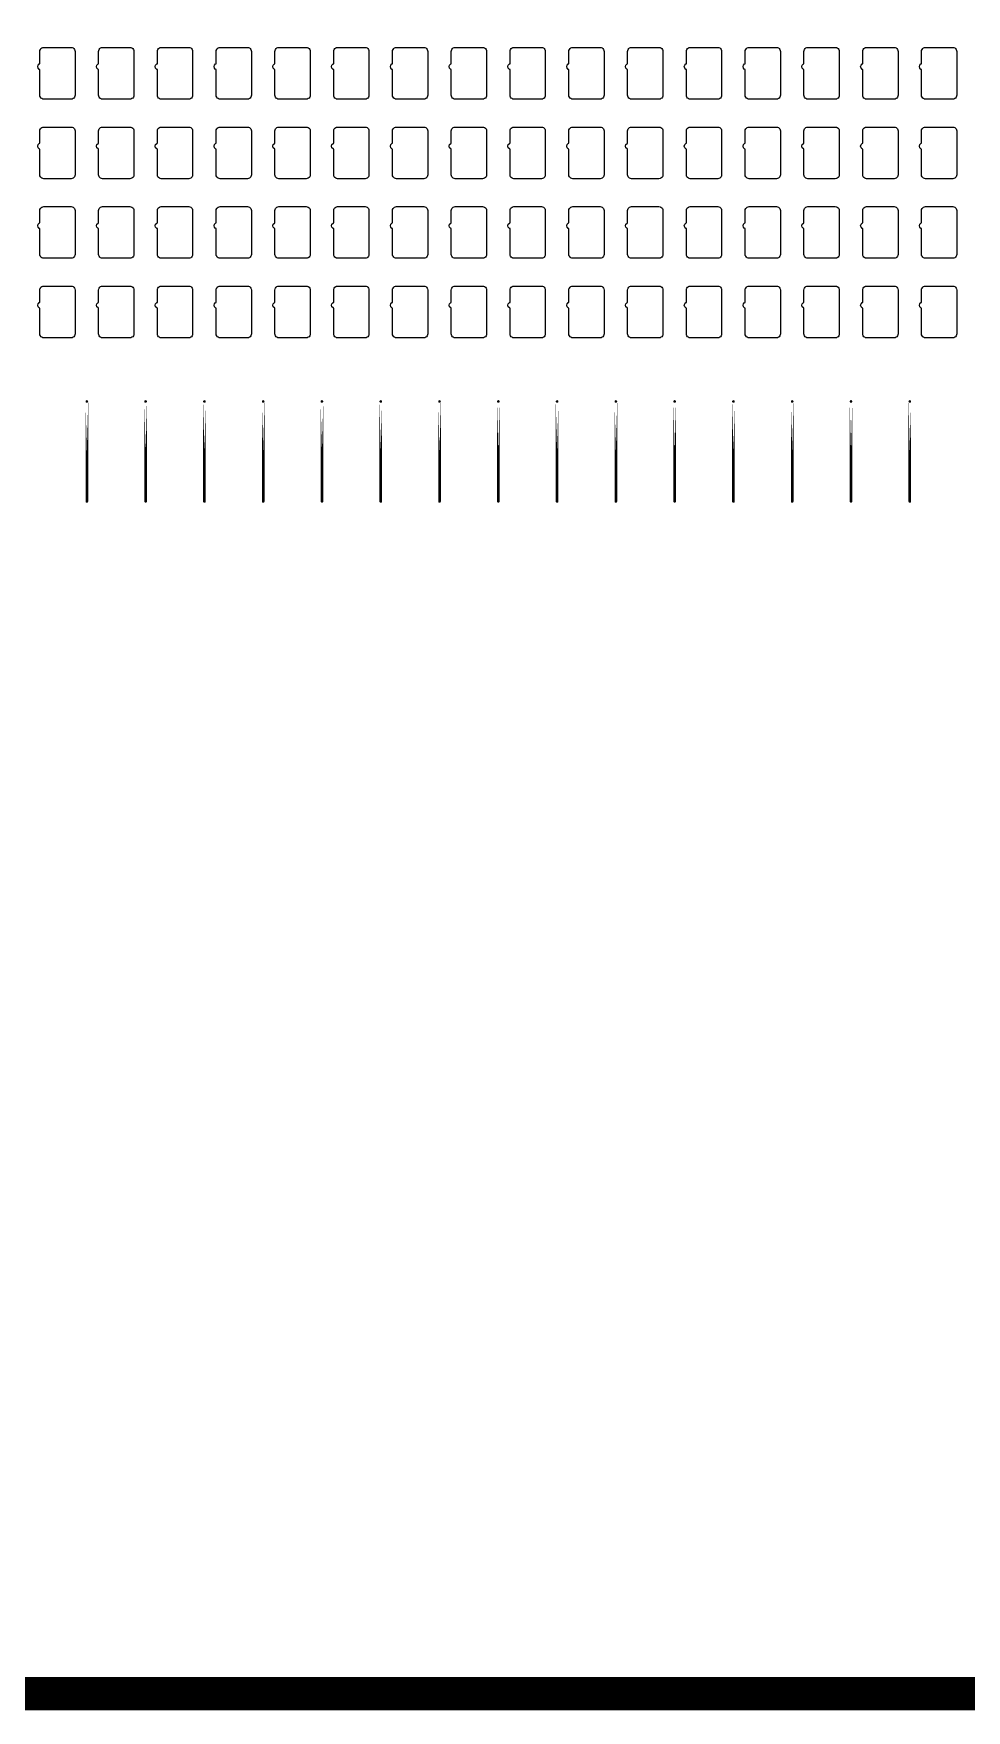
# Model space of a CAD drawing. Extents: x 11 to 212, y 11 to 212.
# Drawn here: x 93.7 to 121.7, y 10.7 to 61 of the extents above; entities that cross this region are included whole.
import ezdxf

# ---------------------------------------------------------------- set-up
doc = ezdxf.new("R2010")
doc.units = 0
doc.layers.get('0').update_dxf_attribs({"linetype": 'continuous'})
doc.layers.add('C2', color=7, linetype='continuous')

# ---------------------------------------------------------------- blocks, each defined once
blk = doc.blocks.new('cutlineendpoint')
at = {"const_width": 0.04}
blk.add_lwpolyline([(-0.02, 0, 1), (0.02, 0, 1)], format="xyb", close=True, dxfattribs=at)

msp = doc.modelspace()

# ---------------------------------------------------------------- linework, layer by layer
at = {"layer": 'C2'}
for points, const_width in [([(11.2, 211.2), (211.2, 211.2), (211.2, 11.2), (11.2, 11.2)], 1), ([(95.318, 50), (95.318, 47)], 0.08), ([(97.082, 50), (97.082, 47)], 0.08), ([(98.847, 50), (98.847, 47)], 0.08), ([(100.612, 50), (100.612, 47)], 0.08), ([(102.376, 50), (102.376, 47)], 0.08), ([(104.141, 50), (104.141, 47)], 0.08), ([(105.906, 50), (105.906, 47)], 0.08), ([(107.671, 50), (107.671, 47)], 0.08), ([(109.435, 50), (109.435, 47)], 0.08), ([(111.2, 50), (111.2, 47)], 0.08), ([(112.965, 50), (112.965, 47)], 0.08), ([(114.729, 50), (114.729, 47)], 0.08), ([(116.494, 50), (116.494, 47)], 0.08), ([(118.259, 50), (118.259, 47)], 0.08), ([(120.024, 50), (120.024, 47)], 0.08)]:
    msp.add_lwpolyline(points, close=True, dxfattribs=dict(at, const_width=const_width))
for points in [[(94.847, 60.629), (94.878, 60.625), (94.906, 60.614), (94.93, 60.595), (94.949, 60.571), (94.961, 60.542), (94.965, 60.512), (94.965, 59.194), (94.961, 59.164), (94.949, 59.135), (94.93, 59.111), (94.906, 59.092), (94.878, 59.08), (94.847, 59.076), (94.024, 59.076), (93.993, 59.08), (93.965, 59.092), (93.94, 59.111), (93.922, 59.135), (93.91, 59.164), (93.906, 59.194), (93.906, 59.967), (93.888, 59.971), (93.854, 60.006), (93.841, 60.053), (93.854, 60.1), (93.888, 60.134), (93.906, 60.139), (93.906, 60.512), (93.91, 60.542), (93.922, 60.571), (93.94, 60.595), (93.965, 60.614), (93.993, 60.625), (94.024, 60.629)], [(96.612, 60.629), (96.642, 60.625), (96.671, 60.614), (96.695, 60.595), (96.714, 60.571), (96.725, 60.542), (96.729, 60.512), (96.729, 59.194), (96.725, 59.164), (96.714, 59.135), (96.695, 59.111), (96.671, 59.092), (96.642, 59.08), (96.612, 59.076), (95.788, 59.076), (95.758, 59.08), (95.729, 59.092), (95.705, 59.111), (95.686, 59.135), (95.675, 59.164), (95.671, 59.194), (95.671, 59.967), (95.653, 59.971), (95.618, 60.006), (95.606, 60.053), (95.618, 60.1), (95.653, 60.134), (95.671, 60.139), (95.671, 60.512), (95.675, 60.542), (95.686, 60.571), (95.705, 60.595), (95.729, 60.614), (95.758, 60.625), (95.788, 60.629)], [(98.376, 60.629), (98.407, 60.625), (98.435, 60.614), (98.46, 60.595), (98.478, 60.571), (98.49, 60.542), (98.494, 60.512), (98.494, 59.194), (98.49, 59.164), (98.478, 59.135), (98.46, 59.111), (98.435, 59.092), (98.407, 59.08), (98.376, 59.076), (97.553, 59.076), (97.522, 59.08), (97.494, 59.092), (97.47, 59.111), (97.451, 59.135), (97.439, 59.164), (97.435, 59.194), (97.435, 59.967), (97.418, 59.971), (97.383, 60.006), (97.371, 60.053), (97.383, 60.1), (97.418, 60.134), (97.435, 60.139), (97.435, 60.512), (97.439, 60.542), (97.451, 60.571), (97.47, 60.595), (97.494, 60.614), (97.522, 60.625), (97.553, 60.629)], [(100.141, 60.629), (100.172, 60.625), (100.2, 60.614), (100.224, 60.595), (100.243, 60.571), (100.255, 60.542), (100.259, 60.512), (100.259, 59.194), (100.255, 59.164), (100.243, 59.135), (100.224, 59.111), (100.2, 59.092), (100.172, 59.08), (100.141, 59.076), (99.318, 59.076), (99.287, 59.08), (99.259, 59.092), (99.234, 59.111), (99.216, 59.135), (99.204, 59.164), (99.2, 59.194), (99.2, 59.967), (99.182, 59.971), (99.148, 60.006), (99.135, 60.053), (99.148, 60.1), (99.182, 60.134), (99.2, 60.139), (99.2, 60.512), (99.204, 60.542), (99.216, 60.571), (99.234, 60.595), (99.259, 60.614), (99.287, 60.625), (99.318, 60.629)], [(101.906, 60.629), (101.936, 60.625), (101.965, 60.614), (101.989, 60.595), (102.008, 60.571), (102.02, 60.542), (102.024, 60.512), (102.024, 59.194), (102.02, 59.164), (102.008, 59.135), (101.989, 59.111), (101.965, 59.092), (101.936, 59.08), (101.906, 59.076), (101.082, 59.076), (101.052, 59.08), (101.024, 59.092), (100.999, 59.111), (100.98, 59.135), (100.969, 59.164), (100.965, 59.194), (100.965, 59.967), (100.947, 59.971), (100.913, 60.006), (100.9, 60.053), (100.913, 60.1), (100.947, 60.134), (100.965, 60.139), (100.965, 60.512), (100.969, 60.542), (100.98, 60.571), (100.999, 60.595), (101.024, 60.614), (101.052, 60.625), (101.082, 60.629)], [(103.671, 60.629), (103.701, 60.625), (103.729, 60.614), (103.754, 60.595), (103.772, 60.571), (103.784, 60.542), (103.788, 60.512), (103.788, 59.194), (103.784, 59.164), (103.772, 59.135), (103.754, 59.111), (103.729, 59.092), (103.701, 59.08), (103.671, 59.076), (102.847, 59.076), (102.817, 59.08), (102.788, 59.092), (102.764, 59.111), (102.745, 59.135), (102.733, 59.164), (102.729, 59.194), (102.729, 59.967), (102.712, 59.971), (102.677, 60.006), (102.665, 60.053), (102.677, 60.1), (102.712, 60.134), (102.729, 60.139), (102.729, 60.512), (102.733, 60.542), (102.745, 60.571), (102.764, 60.595), (102.788, 60.614), (102.817, 60.625), (102.847, 60.629)], [(105.435, 60.629), (105.466, 60.625), (105.494, 60.614), (105.518, 60.595), (105.537, 60.571), (105.549, 60.542), (105.553, 60.512), (105.553, 59.194), (105.549, 59.164), (105.537, 59.135), (105.518, 59.111), (105.494, 59.092), (105.466, 59.08), (105.435, 59.076), (104.612, 59.076), (104.581, 59.08), (104.553, 59.092), (104.529, 59.111), (104.51, 59.135), (104.498, 59.164), (104.494, 59.194), (104.494, 59.967), (104.476, 59.971), (104.442, 60.006), (104.429, 60.053), (104.442, 60.1), (104.476, 60.134), (104.494, 60.139), (104.494, 60.512), (104.498, 60.542), (104.51, 60.571), (104.529, 60.595), (104.553, 60.614), (104.581, 60.625), (104.612, 60.629)], [(107.2, 60.629), (107.23, 60.625), (107.259, 60.614), (107.283, 60.595), (107.302, 60.571), (107.314, 60.542), (107.318, 60.512), (107.318, 59.194), (107.314, 59.164), (107.302, 59.135), (107.283, 59.111), (107.259, 59.092), (107.23, 59.08), (107.2, 59.076), (106.376, 59.076), (106.346, 59.08), (106.318, 59.092), (106.293, 59.111), (106.275, 59.135), (106.263, 59.164), (106.259, 59.194), (106.259, 59.967), (106.241, 59.971), (106.207, 60.006), (106.194, 60.053), (106.207, 60.1), (106.241, 60.134), (106.259, 60.139), (106.259, 60.512), (106.263, 60.542), (106.275, 60.571), (106.293, 60.595), (106.318, 60.614), (106.346, 60.625), (106.376, 60.629)], [(108.965, 60.629), (108.995, 60.625), (109.024, 60.614), (109.048, 60.595), (109.067, 60.571), (109.078, 60.542), (109.082, 60.512), (109.082, 59.194), (109.078, 59.164), (109.067, 59.135), (109.048, 59.111), (109.024, 59.092), (108.995, 59.08), (108.965, 59.076), (108.141, 59.076), (108.111, 59.08), (108.082, 59.092), (108.058, 59.111), (108.039, 59.135), (108.028, 59.164), (108.024, 59.194), (108.024, 59.967), (108.006, 59.971), (107.971, 60.006), (107.959, 60.053), (107.971, 60.1), (108.006, 60.134), (108.024, 60.139), (108.024, 60.512), (108.028, 60.542), (108.039, 60.571), (108.058, 60.595), (108.082, 60.614), (108.111, 60.625), (108.141, 60.629)], [(110.729, 60.629), (110.76, 60.625), (110.788, 60.614), (110.813, 60.595), (110.831, 60.571), (110.843, 60.542), (110.847, 60.512), (110.847, 59.194), (110.843, 59.164), (110.831, 59.135), (110.813, 59.111), (110.788, 59.092), (110.76, 59.08), (110.729, 59.076), (109.906, 59.076), (109.875, 59.08), (109.847, 59.092), (109.823, 59.111), (109.804, 59.135), (109.792, 59.164), (109.788, 59.194), (109.788, 59.967), (109.771, 59.971), (109.736, 60.006), (109.724, 60.053), (109.736, 60.1), (109.771, 60.134), (109.788, 60.139), (109.788, 60.512), (109.792, 60.542), (109.804, 60.571), (109.823, 60.595), (109.847, 60.614), (109.875, 60.625), (109.906, 60.629)], [(112.494, 60.629), (112.525, 60.625), (112.553, 60.614), (112.577, 60.595), (112.596, 60.571), (112.608, 60.542), (112.612, 60.512), (112.612, 59.194), (112.608, 59.164), (112.596, 59.135), (112.577, 59.111), (112.553, 59.092), (112.525, 59.08), (112.494, 59.076), (111.671, 59.076), (111.64, 59.08), (111.612, 59.092), (111.587, 59.111), (111.569, 59.135), (111.557, 59.164), (111.553, 59.194), (111.553, 59.967), (111.535, 59.971), (111.501, 60.006), (111.488, 60.053), (111.501, 60.1), (111.535, 60.134), (111.553, 60.139), (111.553, 60.512), (111.557, 60.542), (111.569, 60.571), (111.587, 60.595), (111.612, 60.614), (111.64, 60.625), (111.671, 60.629)], [(114.259, 60.629), (114.289, 60.625), (114.318, 60.614), (114.342, 60.595), (114.361, 60.571), (114.372, 60.542), (114.376, 60.512), (114.376, 59.194), (114.372, 59.164), (114.361, 59.135), (114.342, 59.111), (114.318, 59.092), (114.289, 59.08), (114.259, 59.076), (113.435, 59.076), (113.405, 59.08), (113.376, 59.092), (113.352, 59.111), (113.333, 59.135), (113.322, 59.164), (113.318, 59.194), (113.318, 59.967), (113.3, 59.971), (113.266, 60.006), (113.253, 60.053), (113.266, 60.1), (113.3, 60.134), (113.318, 60.139), (113.318, 60.512), (113.322, 60.542), (113.333, 60.571), (113.352, 60.595), (113.376, 60.614), (113.405, 60.625), (113.435, 60.629)], [(116.024, 60.629), (116.054, 60.625), (116.082, 60.614), (116.107, 60.595), (116.125, 60.571), (116.137, 60.542), (116.141, 60.512), (116.141, 59.194), (116.137, 59.164), (116.125, 59.135), (116.107, 59.111), (116.082, 59.092), (116.054, 59.08), (116.024, 59.076), (115.2, 59.076), (115.17, 59.08), (115.141, 59.092), (115.117, 59.111), (115.098, 59.135), (115.086, 59.164), (115.082, 59.194), (115.082, 59.967), (115.065, 59.971), (115.03, 60.006), (115.018, 60.053), (115.03, 60.1), (115.065, 60.134), (115.082, 60.139), (115.082, 60.512), (115.086, 60.542), (115.098, 60.571), (115.117, 60.595), (115.141, 60.614), (115.17, 60.625), (115.2, 60.629)], [(117.788, 60.629), (117.819, 60.625), (117.847, 60.614), (117.871, 60.595), (117.89, 60.571), (117.902, 60.542), (117.906, 60.512), (117.906, 59.194), (117.902, 59.164), (117.89, 59.135), (117.871, 59.111), (117.847, 59.092), (117.819, 59.08), (117.788, 59.076), (116.965, 59.076), (116.934, 59.08), (116.906, 59.092), (116.882, 59.111), (116.863, 59.135), (116.851, 59.164), (116.847, 59.194), (116.847, 59.967), (116.829, 59.971), (116.795, 60.006), (116.782, 60.053), (116.795, 60.1), (116.829, 60.134), (116.847, 60.139), (116.847, 60.512), (116.851, 60.542), (116.863, 60.571), (116.882, 60.595), (116.906, 60.614), (116.934, 60.625), (116.965, 60.629)], [(119.553, 60.629), (119.583, 60.625), (119.612, 60.614), (119.636, 60.595), (119.655, 60.571), (119.667, 60.542), (119.671, 60.512), (119.671, 59.194), (119.667, 59.164), (119.655, 59.135), (119.636, 59.111), (119.612, 59.092), (119.583, 59.08), (119.553, 59.076), (118.729, 59.076), (118.699, 59.08), (118.671, 59.092), (118.646, 59.111), (118.628, 59.135), (118.616, 59.164), (118.612, 59.194), (118.612, 59.967), (118.594, 59.971), (118.56, 60.006), (118.547, 60.053), (118.56, 60.1), (118.594, 60.134), (118.612, 60.139), (118.612, 60.512), (118.616, 60.542), (118.628, 60.571), (118.646, 60.595), (118.671, 60.614), (118.699, 60.625), (118.729, 60.629)], [(121.318, 60.629), (121.348, 60.625), (121.376, 60.614), (121.401, 60.595), (121.42, 60.571), (121.431, 60.542), (121.435, 60.512), (121.435, 59.194), (121.431, 59.164), (121.42, 59.135), (121.401, 59.111), (121.376, 59.092), (121.348, 59.08), (121.318, 59.076), (120.494, 59.076), (120.464, 59.08), (120.435, 59.092), (120.411, 59.111), (120.392, 59.135), (120.38, 59.164), (120.376, 59.194), (120.376, 59.967), (120.359, 59.971), (120.324, 60.006), (120.312, 60.053), (120.324, 60.1), (120.359, 60.134), (120.376, 60.139), (120.376, 60.512), (120.38, 60.542), (120.392, 60.571), (120.411, 60.595), (120.435, 60.614), (120.464, 60.625), (120.494, 60.629)], [(94.847, 58.241), (94.878, 58.237), (94.906, 58.225), (94.93, 58.207), (94.949, 58.182), (94.961, 58.154), (94.965, 58.124), (94.965, 56.806), (94.961, 56.775), (94.949, 56.747), (94.93, 56.723), (94.906, 56.704), (94.878, 56.692), (94.847, 56.688), (94.024, 56.688), (93.993, 56.692), (93.965, 56.704), (93.94, 56.723), (93.922, 56.747), (93.91, 56.775), (93.906, 56.806), (93.906, 57.578), (93.888, 57.583), (93.854, 57.618), (93.841, 57.665), (93.854, 57.712), (93.888, 57.746), (93.906, 57.751), (93.906, 58.124), (93.91, 58.154), (93.922, 58.182), (93.94, 58.207), (93.965, 58.225), (93.993, 58.237), (94.024, 58.241)], [(96.612, 58.241), (96.642, 58.237), (96.671, 58.225), (96.695, 58.207), (96.714, 58.182), (96.725, 58.154), (96.729, 58.124), (96.729, 56.806), (96.725, 56.775), (96.714, 56.747), (96.695, 56.723), (96.671, 56.704), (96.642, 56.692), (96.612, 56.688), (95.788, 56.688), (95.758, 56.692), (95.729, 56.704), (95.705, 56.723), (95.686, 56.747), (95.675, 56.775), (95.671, 56.806), (95.671, 57.578), (95.653, 57.583), (95.618, 57.618), (95.606, 57.665), (95.618, 57.712), (95.653, 57.746), (95.671, 57.751), (95.671, 58.124), (95.675, 58.154), (95.686, 58.182), (95.705, 58.207), (95.729, 58.225), (95.758, 58.237), (95.788, 58.241)], [(98.376, 58.241), (98.407, 58.237), (98.435, 58.225), (98.46, 58.207), (98.478, 58.182), (98.49, 58.154), (98.494, 58.124), (98.494, 56.806), (98.49, 56.775), (98.478, 56.747), (98.46, 56.723), (98.435, 56.704), (98.407, 56.692), (98.376, 56.688), (97.553, 56.688), (97.522, 56.692), (97.494, 56.704), (97.47, 56.723), (97.451, 56.747), (97.439, 56.775), (97.435, 56.806), (97.435, 57.578), (97.418, 57.583), (97.383, 57.618), (97.371, 57.665), (97.383, 57.712), (97.418, 57.746), (97.435, 57.751), (97.435, 58.124), (97.439, 58.154), (97.451, 58.182), (97.47, 58.207), (97.494, 58.225), (97.522, 58.237), (97.553, 58.241)], [(100.141, 58.241), (100.172, 58.237), (100.2, 58.225), (100.224, 58.207), (100.243, 58.182), (100.255, 58.154), (100.259, 58.124), (100.259, 56.806), (100.255, 56.775), (100.243, 56.747), (100.224, 56.723), (100.2, 56.704), (100.172, 56.692), (100.141, 56.688), (99.318, 56.688), (99.287, 56.692), (99.259, 56.704), (99.234, 56.723), (99.216, 56.747), (99.204, 56.775), (99.2, 56.806), (99.2, 57.578), (99.182, 57.583), (99.148, 57.618), (99.135, 57.665), (99.148, 57.712), (99.182, 57.746), (99.2, 57.751), (99.2, 58.124), (99.204, 58.154), (99.216, 58.182), (99.234, 58.207), (99.259, 58.225), (99.287, 58.237), (99.318, 58.241)], [(101.906, 58.241), (101.936, 58.237), (101.965, 58.225), (101.989, 58.207), (102.008, 58.182), (102.02, 58.154), (102.024, 58.124), (102.024, 56.806), (102.02, 56.775), (102.008, 56.747), (101.989, 56.723), (101.965, 56.704), (101.936, 56.692), (101.906, 56.688), (101.082, 56.688), (101.052, 56.692), (101.024, 56.704), (100.999, 56.723), (100.98, 56.747), (100.969, 56.775), (100.965, 56.806), (100.965, 57.578), (100.947, 57.583), (100.913, 57.618), (100.9, 57.665), (100.913, 57.712), (100.947, 57.746), (100.965, 57.751), (100.965, 58.124), (100.969, 58.154), (100.98, 58.182), (100.999, 58.207), (101.024, 58.225), (101.052, 58.237), (101.082, 58.241)], [(103.671, 58.241), (103.701, 58.237), (103.729, 58.225), (103.754, 58.207), (103.772, 58.182), (103.784, 58.154), (103.788, 58.124), (103.788, 56.806), (103.784, 56.775), (103.772, 56.747), (103.754, 56.723), (103.729, 56.704), (103.701, 56.692), (103.671, 56.688), (102.847, 56.688), (102.817, 56.692), (102.788, 56.704), (102.764, 56.723), (102.745, 56.747), (102.733, 56.775), (102.729, 56.806), (102.729, 57.578), (102.712, 57.583), (102.677, 57.618), (102.665, 57.665), (102.677, 57.712), (102.712, 57.746), (102.729, 57.751), (102.729, 58.124), (102.733, 58.154), (102.745, 58.182), (102.764, 58.207), (102.788, 58.225), (102.817, 58.237), (102.847, 58.241)], [(105.435, 58.241), (105.466, 58.237), (105.494, 58.225), (105.518, 58.207), (105.537, 58.182), (105.549, 58.154), (105.553, 58.124), (105.553, 56.806), (105.549, 56.775), (105.537, 56.747), (105.518, 56.723), (105.494, 56.704), (105.466, 56.692), (105.435, 56.688), (104.612, 56.688), (104.581, 56.692), (104.553, 56.704), (104.529, 56.723), (104.51, 56.747), (104.498, 56.775), (104.494, 56.806), (104.494, 57.578), (104.476, 57.583), (104.442, 57.618), (104.429, 57.665), (104.442, 57.712), (104.476, 57.746), (104.494, 57.751), (104.494, 58.124), (104.498, 58.154), (104.51, 58.182), (104.529, 58.207), (104.553, 58.225), (104.581, 58.237), (104.612, 58.241)], [(107.2, 58.241), (107.23, 58.237), (107.259, 58.225), (107.283, 58.207), (107.302, 58.182), (107.314, 58.154), (107.318, 58.124), (107.318, 56.806), (107.314, 56.775), (107.302, 56.747), (107.283, 56.723), (107.259, 56.704), (107.23, 56.692), (107.2, 56.688), (106.376, 56.688), (106.346, 56.692), (106.318, 56.704), (106.293, 56.723), (106.275, 56.747), (106.263, 56.775), (106.259, 56.806), (106.259, 57.578), (106.241, 57.583), (106.207, 57.618), (106.194, 57.665), (106.207, 57.712), (106.241, 57.746), (106.259, 57.751), (106.259, 58.124), (106.263, 58.154), (106.275, 58.182), (106.293, 58.207), (106.318, 58.225), (106.346, 58.237), (106.376, 58.241)], [(108.965, 58.241), (108.995, 58.237), (109.024, 58.225), (109.048, 58.207), (109.067, 58.182), (109.078, 58.154), (109.082, 58.124), (109.082, 56.806), (109.078, 56.775), (109.067, 56.747), (109.048, 56.723), (109.024, 56.704), (108.995, 56.692), (108.965, 56.688), (108.141, 56.688), (108.111, 56.692), (108.082, 56.704), (108.058, 56.723), (108.039, 56.747), (108.028, 56.775), (108.024, 56.806), (108.024, 57.578), (108.006, 57.583), (107.971, 57.618), (107.959, 57.665), (107.971, 57.712), (108.006, 57.746), (108.024, 57.751), (108.024, 58.124), (108.028, 58.154), (108.039, 58.182), (108.058, 58.207), (108.082, 58.225), (108.111, 58.237), (108.141, 58.241)], [(110.729, 58.241), (110.76, 58.237), (110.788, 58.225), (110.813, 58.207), (110.831, 58.182), (110.843, 58.154), (110.847, 58.124), (110.847, 56.806), (110.843, 56.775), (110.831, 56.747), (110.813, 56.723), (110.788, 56.704), (110.76, 56.692), (110.729, 56.688), (109.906, 56.688), (109.875, 56.692), (109.847, 56.704), (109.823, 56.723), (109.804, 56.747), (109.792, 56.775), (109.788, 56.806), (109.788, 57.578), (109.771, 57.583), (109.736, 57.618), (109.724, 57.665), (109.736, 57.712), (109.771, 57.746), (109.788, 57.751), (109.788, 58.124), (109.792, 58.154), (109.804, 58.182), (109.823, 58.207), (109.847, 58.225), (109.875, 58.237), (109.906, 58.241)], [(112.494, 58.241), (112.525, 58.237), (112.553, 58.225), (112.577, 58.207), (112.596, 58.182), (112.608, 58.154), (112.612, 58.124), (112.612, 56.806), (112.608, 56.775), (112.596, 56.747), (112.577, 56.723), (112.553, 56.704), (112.525, 56.692), (112.494, 56.688), (111.671, 56.688), (111.64, 56.692), (111.612, 56.704), (111.587, 56.723), (111.569, 56.747), (111.557, 56.775), (111.553, 56.806), (111.553, 57.578), (111.535, 57.583), (111.501, 57.618), (111.488, 57.665), (111.501, 57.712), (111.535, 57.746), (111.553, 57.751), (111.553, 58.124), (111.557, 58.154), (111.569, 58.182), (111.587, 58.207), (111.612, 58.225), (111.64, 58.237), (111.671, 58.241)], [(114.259, 58.241), (114.289, 58.237), (114.318, 58.225), (114.342, 58.207), (114.361, 58.182), (114.372, 58.154), (114.376, 58.124), (114.376, 56.806), (114.372, 56.775), (114.361, 56.747), (114.342, 56.723), (114.318, 56.704), (114.289, 56.692), (114.259, 56.688), (113.435, 56.688), (113.405, 56.692), (113.376, 56.704), (113.352, 56.723), (113.333, 56.747), (113.322, 56.775), (113.318, 56.806), (113.318, 57.578), (113.3, 57.583), (113.266, 57.618), (113.253, 57.665), (113.266, 57.712), (113.3, 57.746), (113.318, 57.751), (113.318, 58.124), (113.322, 58.154), (113.333, 58.182), (113.352, 58.207), (113.376, 58.225), (113.405, 58.237), (113.435, 58.241)], [(116.024, 58.241), (116.054, 58.237), (116.082, 58.225), (116.107, 58.207), (116.125, 58.182), (116.137, 58.154), (116.141, 58.124), (116.141, 56.806), (116.137, 56.775), (116.125, 56.747), (116.107, 56.723), (116.082, 56.704), (116.054, 56.692), (116.024, 56.688), (115.2, 56.688), (115.17, 56.692), (115.141, 56.704), (115.117, 56.723), (115.098, 56.747), (115.086, 56.775), (115.082, 56.806), (115.082, 57.578), (115.065, 57.583), (115.03, 57.618), (115.018, 57.665), (115.03, 57.712), (115.065, 57.746), (115.082, 57.751), (115.082, 58.124), (115.086, 58.154), (115.098, 58.182), (115.117, 58.207), (115.141, 58.225), (115.17, 58.237), (115.2, 58.241)], [(117.788, 58.241), (117.819, 58.237), (117.847, 58.225), (117.871, 58.207), (117.89, 58.182), (117.902, 58.154), (117.906, 58.124), (117.906, 56.806), (117.902, 56.775), (117.89, 56.747), (117.871, 56.723), (117.847, 56.704), (117.819, 56.692), (117.788, 56.688), (116.965, 56.688), (116.934, 56.692), (116.906, 56.704), (116.882, 56.723), (116.863, 56.747), (116.851, 56.775), (116.847, 56.806), (116.847, 57.578), (116.829, 57.583), (116.795, 57.618), (116.782, 57.665), (116.795, 57.712), (116.829, 57.746), (116.847, 57.751), (116.847, 58.124), (116.851, 58.154), (116.863, 58.182), (116.882, 58.207), (116.906, 58.225), (116.934, 58.237), (116.965, 58.241)], [(119.553, 58.241), (119.583, 58.237), (119.612, 58.225), (119.636, 58.207), (119.655, 58.182), (119.667, 58.154), (119.671, 58.124), (119.671, 56.806), (119.667, 56.775), (119.655, 56.747), (119.636, 56.723), (119.612, 56.704), (119.583, 56.692), (119.553, 56.688), (118.729, 56.688), (118.699, 56.692), (118.671, 56.704), (118.646, 56.723), (118.628, 56.747), (118.616, 56.775), (118.612, 56.806), (118.612, 57.578), (118.594, 57.583), (118.56, 57.618), (118.547, 57.665), (118.56, 57.712), (118.594, 57.746), (118.612, 57.751), (118.612, 58.124), (118.616, 58.154), (118.628, 58.182), (118.646, 58.207), (118.671, 58.225), (118.699, 58.237), (118.729, 58.241)], [(121.318, 58.241), (121.348, 58.237), (121.376, 58.225), (121.401, 58.207), (121.42, 58.182), (121.431, 58.154), (121.435, 58.124), (121.435, 56.806), (121.431, 56.775), (121.42, 56.747), (121.401, 56.723), (121.376, 56.704), (121.348, 56.692), (121.318, 56.688), (120.494, 56.688), (120.464, 56.692), (120.435, 56.704), (120.411, 56.723), (120.392, 56.747), (120.38, 56.775), (120.376, 56.806), (120.376, 57.578), (120.359, 57.583), (120.324, 57.618), (120.312, 57.665), (120.324, 57.712), (120.359, 57.746), (120.376, 57.751), (120.376, 58.124), (120.38, 58.154), (120.392, 58.182), (120.411, 58.207), (120.435, 58.225), (120.464, 58.237), (120.494, 58.241)], [(94.847, 55.853), (94.878, 55.849), (94.906, 55.837), (94.93, 55.818), (94.949, 55.794), (94.961, 55.766), (94.965, 55.735), (94.965, 54.418), (94.961, 54.387), (94.949, 54.359), (94.93, 54.334), (94.906, 54.316), (94.878, 54.304), (94.847, 54.3), (94.024, 54.3), (93.993, 54.304), (93.965, 54.316), (93.94, 54.334), (93.922, 54.359), (93.91, 54.387), (93.906, 54.418), (93.906, 55.19), (93.888, 55.195), (93.854, 55.229), (93.841, 55.276), (93.854, 55.324), (93.888, 55.358), (93.906, 55.363), (93.906, 55.735), (93.91, 55.766), (93.922, 55.794), (93.94, 55.818), (93.965, 55.837), (93.993, 55.849), (94.024, 55.853)], [(96.612, 55.853), (96.642, 55.849), (96.671, 55.837), (96.695, 55.818), (96.714, 55.794), (96.725, 55.766), (96.729, 55.735), (96.729, 54.418), (96.725, 54.387), (96.714, 54.359), (96.695, 54.334), (96.671, 54.316), (96.642, 54.304), (96.612, 54.3), (95.788, 54.3), (95.758, 54.304), (95.729, 54.316), (95.705, 54.334), (95.686, 54.359), (95.675, 54.387), (95.671, 54.418), (95.671, 55.19), (95.653, 55.195), (95.618, 55.229), (95.606, 55.276), (95.618, 55.324), (95.653, 55.358), (95.671, 55.363), (95.671, 55.735), (95.675, 55.766), (95.686, 55.794), (95.705, 55.818), (95.729, 55.837), (95.758, 55.849), (95.788, 55.853)], [(98.376, 55.853), (98.407, 55.849), (98.435, 55.837), (98.46, 55.818), (98.478, 55.794), (98.49, 55.766), (98.494, 55.735), (98.494, 54.418), (98.49, 54.387), (98.478, 54.359), (98.46, 54.334), (98.435, 54.316), (98.407, 54.304), (98.376, 54.3), (97.553, 54.3), (97.522, 54.304), (97.494, 54.316), (97.47, 54.334), (97.451, 54.359), (97.439, 54.387), (97.435, 54.418), (97.435, 55.19), (97.418, 55.195), (97.383, 55.229), (97.371, 55.276), (97.383, 55.324), (97.418, 55.358), (97.435, 55.363), (97.435, 55.735), (97.439, 55.766), (97.451, 55.794), (97.47, 55.818), (97.494, 55.837), (97.522, 55.849), (97.553, 55.853)], [(100.141, 55.853), (100.172, 55.849), (100.2, 55.837), (100.224, 55.818), (100.243, 55.794), (100.255, 55.766), (100.259, 55.735), (100.259, 54.418), (100.255, 54.387), (100.243, 54.359), (100.224, 54.334), (100.2, 54.316), (100.172, 54.304), (100.141, 54.3), (99.318, 54.3), (99.287, 54.304), (99.259, 54.316), (99.234, 54.334), (99.216, 54.359), (99.204, 54.387), (99.2, 54.418), (99.2, 55.19), (99.182, 55.195), (99.148, 55.229), (99.135, 55.276), (99.148, 55.324), (99.182, 55.358), (99.2, 55.363), (99.2, 55.735), (99.204, 55.766), (99.216, 55.794), (99.234, 55.818), (99.259, 55.837), (99.287, 55.849), (99.318, 55.853)], [(101.906, 55.853), (101.936, 55.849), (101.965, 55.837), (101.989, 55.818), (102.008, 55.794), (102.02, 55.766), (102.024, 55.735), (102.024, 54.418), (102.02, 54.387), (102.008, 54.359), (101.989, 54.334), (101.965, 54.316), (101.936, 54.304), (101.906, 54.3), (101.082, 54.3), (101.052, 54.304), (101.024, 54.316), (100.999, 54.334), (100.98, 54.359), (100.969, 54.387), (100.965, 54.418), (100.965, 55.19), (100.947, 55.195), (100.913, 55.229), (100.9, 55.276), (100.913, 55.324), (100.947, 55.358), (100.965, 55.363), (100.965, 55.735), (100.969, 55.766), (100.98, 55.794), (100.999, 55.818), (101.024, 55.837), (101.052, 55.849), (101.082, 55.853)], [(103.671, 55.853), (103.701, 55.849), (103.729, 55.837), (103.754, 55.818), (103.772, 55.794), (103.784, 55.766), (103.788, 55.735), (103.788, 54.418), (103.784, 54.387), (103.772, 54.359), (103.754, 54.334), (103.729, 54.316), (103.701, 54.304), (103.671, 54.3), (102.847, 54.3), (102.817, 54.304), (102.788, 54.316), (102.764, 54.334), (102.745, 54.359), (102.733, 54.387), (102.729, 54.418), (102.729, 55.19), (102.712, 55.195), (102.677, 55.229), (102.665, 55.276), (102.677, 55.324), (102.712, 55.358), (102.729, 55.363), (102.729, 55.735), (102.733, 55.766), (102.745, 55.794), (102.764, 55.818), (102.788, 55.837), (102.817, 55.849), (102.847, 55.853)], [(105.435, 55.853), (105.466, 55.849), (105.494, 55.837), (105.518, 55.818), (105.537, 55.794), (105.549, 55.766), (105.553, 55.735), (105.553, 54.418), (105.549, 54.387), (105.537, 54.359), (105.518, 54.334), (105.494, 54.316), (105.466, 54.304), (105.435, 54.3), (104.612, 54.3), (104.581, 54.304), (104.553, 54.316), (104.529, 54.334), (104.51, 54.359), (104.498, 54.387), (104.494, 54.418), (104.494, 55.19), (104.476, 55.195), (104.442, 55.229), (104.429, 55.276), (104.442, 55.324), (104.476, 55.358), (104.494, 55.363), (104.494, 55.735), (104.498, 55.766), (104.51, 55.794), (104.529, 55.818), (104.553, 55.837), (104.581, 55.849), (104.612, 55.853)], [(107.2, 55.853), (107.23, 55.849), (107.259, 55.837), (107.283, 55.818), (107.302, 55.794), (107.314, 55.766), (107.318, 55.735), (107.318, 54.418), (107.314, 54.387), (107.302, 54.359), (107.283, 54.334), (107.259, 54.316), (107.23, 54.304), (107.2, 54.3), (106.376, 54.3), (106.346, 54.304), (106.318, 54.316), (106.293, 54.334), (106.275, 54.359), (106.263, 54.387), (106.259, 54.418), (106.259, 55.19), (106.241, 55.195), (106.207, 55.229), (106.194, 55.276), (106.207, 55.324), (106.241, 55.358), (106.259, 55.363), (106.259, 55.735), (106.263, 55.766), (106.275, 55.794), (106.293, 55.818), (106.318, 55.837), (106.346, 55.849), (106.376, 55.853)], [(108.965, 55.853), (108.995, 55.849), (109.024, 55.837), (109.048, 55.818), (109.067, 55.794), (109.078, 55.766), (109.082, 55.735), (109.082, 54.418), (109.078, 54.387), (109.067, 54.359), (109.048, 54.334), (109.024, 54.316), (108.995, 54.304), (108.965, 54.3), (108.141, 54.3), (108.111, 54.304), (108.082, 54.316), (108.058, 54.334), (108.039, 54.359), (108.028, 54.387), (108.024, 54.418), (108.024, 55.19), (108.006, 55.195), (107.971, 55.229), (107.959, 55.276), (107.971, 55.324), (108.006, 55.358), (108.024, 55.363), (108.024, 55.735), (108.028, 55.766), (108.039, 55.794), (108.058, 55.818), (108.082, 55.837), (108.111, 55.849), (108.141, 55.853)], [(110.729, 55.853), (110.76, 55.849), (110.788, 55.837), (110.813, 55.818), (110.831, 55.794), (110.843, 55.766), (110.847, 55.735), (110.847, 54.418), (110.843, 54.387), (110.831, 54.359), (110.813, 54.334), (110.788, 54.316), (110.76, 54.304), (110.729, 54.3), (109.906, 54.3), (109.875, 54.304), (109.847, 54.316), (109.823, 54.334), (109.804, 54.359), (109.792, 54.387), (109.788, 54.418), (109.788, 55.19), (109.771, 55.195), (109.736, 55.229), (109.724, 55.276), (109.736, 55.324), (109.771, 55.358), (109.788, 55.363), (109.788, 55.735), (109.792, 55.766), (109.804, 55.794), (109.823, 55.818), (109.847, 55.837), (109.875, 55.849), (109.906, 55.853)], [(112.494, 55.853), (112.525, 55.849), (112.553, 55.837), (112.577, 55.818), (112.596, 55.794), (112.608, 55.766), (112.612, 55.735), (112.612, 54.418), (112.608, 54.387), (112.596, 54.359), (112.577, 54.334), (112.553, 54.316), (112.525, 54.304), (112.494, 54.3), (111.671, 54.3), (111.64, 54.304), (111.612, 54.316), (111.587, 54.334), (111.569, 54.359), (111.557, 54.387), (111.553, 54.418), (111.553, 55.19), (111.535, 55.195), (111.501, 55.229), (111.488, 55.276), (111.501, 55.324), (111.535, 55.358), (111.553, 55.363), (111.553, 55.735), (111.557, 55.766), (111.569, 55.794), (111.587, 55.818), (111.612, 55.837), (111.64, 55.849), (111.671, 55.853)], [(114.259, 55.853), (114.289, 55.849), (114.318, 55.837), (114.342, 55.818), (114.361, 55.794), (114.372, 55.766), (114.376, 55.735), (114.376, 54.418), (114.372, 54.387), (114.361, 54.359), (114.342, 54.334), (114.318, 54.316), (114.289, 54.304), (114.259, 54.3), (113.435, 54.3), (113.405, 54.304), (113.376, 54.316), (113.352, 54.334), (113.333, 54.359), (113.322, 54.387), (113.318, 54.418), (113.318, 55.19), (113.3, 55.195), (113.266, 55.229), (113.253, 55.276), (113.266, 55.324), (113.3, 55.358), (113.318, 55.363), (113.318, 55.735), (113.322, 55.766), (113.333, 55.794), (113.352, 55.818), (113.376, 55.837), (113.405, 55.849), (113.435, 55.853)], [(116.024, 55.853), (116.054, 55.849), (116.082, 55.837), (116.107, 55.818), (116.125, 55.794), (116.137, 55.766), (116.141, 55.735), (116.141, 54.418), (116.137, 54.387), (116.125, 54.359), (116.107, 54.334), (116.082, 54.316), (116.054, 54.304), (116.024, 54.3), (115.2, 54.3), (115.17, 54.304), (115.141, 54.316), (115.117, 54.334), (115.098, 54.359), (115.086, 54.387), (115.082, 54.418), (115.082, 55.19), (115.065, 55.195), (115.03, 55.229), (115.018, 55.276), (115.03, 55.324), (115.065, 55.358), (115.082, 55.363), (115.082, 55.735), (115.086, 55.766), (115.098, 55.794), (115.117, 55.818), (115.141, 55.837), (115.17, 55.849), (115.2, 55.853)], [(117.788, 55.853), (117.819, 55.849), (117.847, 55.837), (117.871, 55.818), (117.89, 55.794), (117.902, 55.766), (117.906, 55.735), (117.906, 54.418), (117.902, 54.387), (117.89, 54.359), (117.871, 54.334), (117.847, 54.316), (117.819, 54.304), (117.788, 54.3), (116.965, 54.3), (116.934, 54.304), (116.906, 54.316), (116.882, 54.334), (116.863, 54.359), (116.851, 54.387), (116.847, 54.418), (116.847, 55.19), (116.829, 55.195), (116.795, 55.229), (116.782, 55.276), (116.795, 55.324), (116.829, 55.358), (116.847, 55.363), (116.847, 55.735), (116.851, 55.766), (116.863, 55.794), (116.882, 55.818), (116.906, 55.837), (116.934, 55.849), (116.965, 55.853)], [(119.553, 55.853), (119.583, 55.849), (119.612, 55.837), (119.636, 55.818), (119.655, 55.794), (119.667, 55.766), (119.671, 55.735), (119.671, 54.418), (119.667, 54.387), (119.655, 54.359), (119.636, 54.334), (119.612, 54.316), (119.583, 54.304), (119.553, 54.3), (118.729, 54.3), (118.699, 54.304), (118.671, 54.316), (118.646, 54.334), (118.628, 54.359), (118.616, 54.387), (118.612, 54.418), (118.612, 55.19), (118.594, 55.195), (118.56, 55.229), (118.547, 55.276), (118.56, 55.324), (118.594, 55.358), (118.612, 55.363), (118.612, 55.735), (118.616, 55.766), (118.628, 55.794), (118.646, 55.818), (118.671, 55.837), (118.699, 55.849), (118.729, 55.853)], [(121.318, 55.853), (121.348, 55.849), (121.376, 55.837), (121.401, 55.818), (121.42, 55.794), (121.431, 55.766), (121.435, 55.735), (121.435, 54.418), (121.431, 54.387), (121.42, 54.359), (121.401, 54.334), (121.376, 54.316), (121.348, 54.304), (121.318, 54.3), (120.494, 54.3), (120.464, 54.304), (120.435, 54.316), (120.411, 54.334), (120.392, 54.359), (120.38, 54.387), (120.376, 54.418), (120.376, 55.19), (120.359, 55.195), (120.324, 55.229), (120.312, 55.276), (120.324, 55.324), (120.359, 55.358), (120.376, 55.363), (120.376, 55.735), (120.38, 55.766), (120.392, 55.794), (120.411, 55.818), (120.435, 55.837), (120.464, 55.849), (120.494, 55.853)], [(94.847, 53.465), (94.878, 53.461), (94.906, 53.449), (94.93, 53.43), (94.949, 53.406), (94.961, 53.378), (94.965, 53.347), (94.965, 52.029), (94.961, 51.999), (94.949, 51.971), (94.93, 51.946), (94.906, 51.928), (94.878, 51.916), (94.847, 51.912), (94.024, 51.912), (93.993, 51.916), (93.965, 51.928), (93.94, 51.946), (93.922, 51.971), (93.91, 51.999), (93.906, 52.029), (93.906, 52.802), (93.888, 52.807), (93.854, 52.841), (93.841, 52.888), (93.854, 52.935), (93.888, 52.97), (93.906, 52.974), (93.906, 53.347), (93.91, 53.378), (93.922, 53.406), (93.94, 53.43), (93.965, 53.449), (93.993, 53.461), (94.024, 53.465)], [(96.612, 53.465), (96.642, 53.461), (96.671, 53.449), (96.695, 53.43), (96.714, 53.406), (96.725, 53.378), (96.729, 53.347), (96.729, 52.029), (96.725, 51.999), (96.714, 51.971), (96.695, 51.946), (96.671, 51.928), (96.642, 51.916), (96.612, 51.912), (95.788, 51.912), (95.758, 51.916), (95.729, 51.928), (95.705, 51.946), (95.686, 51.971), (95.675, 51.999), (95.671, 52.029), (95.671, 52.802), (95.653, 52.807), (95.618, 52.841), (95.606, 52.888), (95.618, 52.935), (95.653, 52.97), (95.671, 52.974), (95.671, 53.347), (95.675, 53.378), (95.686, 53.406), (95.705, 53.43), (95.729, 53.449), (95.758, 53.461), (95.788, 53.465)], [(98.376, 53.465), (98.407, 53.461), (98.435, 53.449), (98.46, 53.43), (98.478, 53.406), (98.49, 53.378), (98.494, 53.347), (98.494, 52.029), (98.49, 51.999), (98.478, 51.971), (98.46, 51.946), (98.435, 51.928), (98.407, 51.916), (98.376, 51.912), (97.553, 51.912), (97.522, 51.916), (97.494, 51.928), (97.47, 51.946), (97.451, 51.971), (97.439, 51.999), (97.435, 52.029), (97.435, 52.802), (97.418, 52.807), (97.383, 52.841), (97.371, 52.888), (97.383, 52.935), (97.418, 52.97), (97.435, 52.974), (97.435, 53.347), (97.439, 53.378), (97.451, 53.406), (97.47, 53.43), (97.494, 53.449), (97.522, 53.461), (97.553, 53.465)], [(100.141, 53.465), (100.172, 53.461), (100.2, 53.449), (100.224, 53.43), (100.243, 53.406), (100.255, 53.378), (100.259, 53.347), (100.259, 52.029), (100.255, 51.999), (100.243, 51.971), (100.224, 51.946), (100.2, 51.928), (100.172, 51.916), (100.141, 51.912), (99.318, 51.912), (99.287, 51.916), (99.259, 51.928), (99.234, 51.946), (99.216, 51.971), (99.204, 51.999), (99.2, 52.029), (99.2, 52.802), (99.182, 52.807), (99.148, 52.841), (99.135, 52.888), (99.148, 52.935), (99.182, 52.97), (99.2, 52.974), (99.2, 53.347), (99.204, 53.378), (99.216, 53.406), (99.234, 53.43), (99.259, 53.449), (99.287, 53.461), (99.318, 53.465)], [(101.906, 53.465), (101.936, 53.461), (101.965, 53.449), (101.989, 53.43), (102.008, 53.406), (102.02, 53.378), (102.024, 53.347), (102.024, 52.029), (102.02, 51.999), (102.008, 51.971), (101.989, 51.946), (101.965, 51.928), (101.936, 51.916), (101.906, 51.912), (101.082, 51.912), (101.052, 51.916), (101.024, 51.928), (100.999, 51.946), (100.98, 51.971), (100.969, 51.999), (100.965, 52.029), (100.965, 52.802), (100.947, 52.807), (100.913, 52.841), (100.9, 52.888), (100.913, 52.935), (100.947, 52.97), (100.965, 52.974), (100.965, 53.347), (100.969, 53.378), (100.98, 53.406), (100.999, 53.43), (101.024, 53.449), (101.052, 53.461), (101.082, 53.465)], [(103.671, 53.465), (103.701, 53.461), (103.729, 53.449), (103.754, 53.43), (103.772, 53.406), (103.784, 53.378), (103.788, 53.347), (103.788, 52.029), (103.784, 51.999), (103.772, 51.971), (103.754, 51.946), (103.729, 51.928), (103.701, 51.916), (103.671, 51.912), (102.847, 51.912), (102.817, 51.916), (102.788, 51.928), (102.764, 51.946), (102.745, 51.971), (102.733, 51.999), (102.729, 52.029), (102.729, 52.802), (102.712, 52.807), (102.677, 52.841), (102.665, 52.888), (102.677, 52.935), (102.712, 52.97), (102.729, 52.974), (102.729, 53.347), (102.733, 53.378), (102.745, 53.406), (102.764, 53.43), (102.788, 53.449), (102.817, 53.461), (102.847, 53.465)], [(105.435, 53.465), (105.466, 53.461), (105.494, 53.449), (105.518, 53.43), (105.537, 53.406), (105.549, 53.378), (105.553, 53.347), (105.553, 52.029), (105.549, 51.999), (105.537, 51.971), (105.518, 51.946), (105.494, 51.928), (105.466, 51.916), (105.435, 51.912), (104.612, 51.912), (104.581, 51.916), (104.553, 51.928), (104.529, 51.946), (104.51, 51.971), (104.498, 51.999), (104.494, 52.029), (104.494, 52.802), (104.476, 52.807), (104.442, 52.841), (104.429, 52.888), (104.442, 52.935), (104.476, 52.97), (104.494, 52.974), (104.494, 53.347), (104.498, 53.378), (104.51, 53.406), (104.529, 53.43), (104.553, 53.449), (104.581, 53.461), (104.612, 53.465)], [(107.2, 53.465), (107.23, 53.461), (107.259, 53.449), (107.283, 53.43), (107.302, 53.406), (107.314, 53.378), (107.318, 53.347), (107.318, 52.029), (107.314, 51.999), (107.302, 51.971), (107.283, 51.946), (107.259, 51.928), (107.23, 51.916), (107.2, 51.912), (106.376, 51.912), (106.346, 51.916), (106.318, 51.928), (106.293, 51.946), (106.275, 51.971), (106.263, 51.999), (106.259, 52.029), (106.259, 52.802), (106.241, 52.807), (106.207, 52.841), (106.194, 52.888), (106.207, 52.935), (106.241, 52.97), (106.259, 52.974), (106.259, 53.347), (106.263, 53.378), (106.275, 53.406), (106.293, 53.43), (106.318, 53.449), (106.346, 53.461), (106.376, 53.465)], [(108.965, 53.465), (108.995, 53.461), (109.024, 53.449), (109.048, 53.43), (109.067, 53.406), (109.078, 53.378), (109.082, 53.347), (109.082, 52.029), (109.078, 51.999), (109.067, 51.971), (109.048, 51.946), (109.024, 51.928), (108.995, 51.916), (108.965, 51.912), (108.141, 51.912), (108.111, 51.916), (108.082, 51.928), (108.058, 51.946), (108.039, 51.971), (108.028, 51.999), (108.024, 52.029), (108.024, 52.802), (108.006, 52.807), (107.971, 52.841), (107.959, 52.888), (107.971, 52.935), (108.006, 52.97), (108.024, 52.974), (108.024, 53.347), (108.028, 53.378), (108.039, 53.406), (108.058, 53.43), (108.082, 53.449), (108.111, 53.461), (108.141, 53.465)], [(110.729, 53.465), (110.76, 53.461), (110.788, 53.449), (110.813, 53.43), (110.831, 53.406), (110.843, 53.378), (110.847, 53.347), (110.847, 52.029), (110.843, 51.999), (110.831, 51.971), (110.813, 51.946), (110.788, 51.928), (110.76, 51.916), (110.729, 51.912), (109.906, 51.912), (109.875, 51.916), (109.847, 51.928), (109.823, 51.946), (109.804, 51.971), (109.792, 51.999), (109.788, 52.029), (109.788, 52.802), (109.771, 52.807), (109.736, 52.841), (109.724, 52.888), (109.736, 52.935), (109.771, 52.97), (109.788, 52.974), (109.788, 53.347), (109.792, 53.378), (109.804, 53.406), (109.823, 53.43), (109.847, 53.449), (109.875, 53.461), (109.906, 53.465)], [(112.494, 53.465), (112.525, 53.461), (112.553, 53.449), (112.577, 53.43), (112.596, 53.406), (112.608, 53.378), (112.612, 53.347), (112.612, 52.029), (112.608, 51.999), (112.596, 51.971), (112.577, 51.946), (112.553, 51.928), (112.525, 51.916), (112.494, 51.912), (111.671, 51.912), (111.64, 51.916), (111.612, 51.928), (111.587, 51.946), (111.569, 51.971), (111.557, 51.999), (111.553, 52.029), (111.553, 52.802), (111.535, 52.807), (111.501, 52.841), (111.488, 52.888), (111.501, 52.935), (111.535, 52.97), (111.553, 52.974), (111.553, 53.347), (111.557, 53.378), (111.569, 53.406), (111.587, 53.43), (111.612, 53.449), (111.64, 53.461), (111.671, 53.465)], [(114.259, 53.465), (114.289, 53.461), (114.318, 53.449), (114.342, 53.43), (114.361, 53.406), (114.372, 53.378), (114.376, 53.347), (114.376, 52.029), (114.372, 51.999), (114.361, 51.971), (114.342, 51.946), (114.318, 51.928), (114.289, 51.916), (114.259, 51.912), (113.435, 51.912), (113.405, 51.916), (113.376, 51.928), (113.352, 51.946), (113.333, 51.971), (113.322, 51.999), (113.318, 52.029), (113.318, 52.802), (113.3, 52.807), (113.266, 52.841), (113.253, 52.888), (113.266, 52.935), (113.3, 52.97), (113.318, 52.974), (113.318, 53.347), (113.322, 53.378), (113.333, 53.406), (113.352, 53.43), (113.376, 53.449), (113.405, 53.461), (113.435, 53.465)], [(116.024, 53.465), (116.054, 53.461), (116.082, 53.449), (116.107, 53.43), (116.125, 53.406), (116.137, 53.378), (116.141, 53.347), (116.141, 52.029), (116.137, 51.999), (116.125, 51.971), (116.107, 51.946), (116.082, 51.928), (116.054, 51.916), (116.024, 51.912), (115.2, 51.912), (115.17, 51.916), (115.141, 51.928), (115.117, 51.946), (115.098, 51.971), (115.086, 51.999), (115.082, 52.029), (115.082, 52.802), (115.065, 52.807), (115.03, 52.841), (115.018, 52.888), (115.03, 52.935), (115.065, 52.97), (115.082, 52.974), (115.082, 53.347), (115.086, 53.378), (115.098, 53.406), (115.117, 53.43), (115.141, 53.449), (115.17, 53.461), (115.2, 53.465)], [(117.788, 53.465), (117.819, 53.461), (117.847, 53.449), (117.871, 53.43), (117.89, 53.406), (117.902, 53.378), (117.906, 53.347), (117.906, 52.029), (117.902, 51.999), (117.89, 51.971), (117.871, 51.946), (117.847, 51.928), (117.819, 51.916), (117.788, 51.912), (116.965, 51.912), (116.934, 51.916), (116.906, 51.928), (116.882, 51.946), (116.863, 51.971), (116.851, 51.999), (116.847, 52.029), (116.847, 52.802), (116.829, 52.807), (116.795, 52.841), (116.782, 52.888), (116.795, 52.935), (116.829, 52.97), (116.847, 52.974), (116.847, 53.347), (116.851, 53.378), (116.863, 53.406), (116.882, 53.43), (116.906, 53.449), (116.934, 53.461), (116.965, 53.465)], [(119.553, 53.465), (119.583, 53.461), (119.612, 53.449), (119.636, 53.43), (119.655, 53.406), (119.667, 53.378), (119.671, 53.347), (119.671, 52.029), (119.667, 51.999), (119.655, 51.971), (119.636, 51.946), (119.612, 51.928), (119.583, 51.916), (119.553, 51.912), (118.729, 51.912), (118.699, 51.916), (118.671, 51.928), (118.646, 51.946), (118.628, 51.971), (118.616, 51.999), (118.612, 52.029), (118.612, 52.802), (118.594, 52.807), (118.56, 52.841), (118.547, 52.888), (118.56, 52.935), (118.594, 52.97), (118.612, 52.974), (118.612, 53.347), (118.616, 53.378), (118.628, 53.406), (118.646, 53.43), (118.671, 53.449), (118.699, 53.461), (118.729, 53.465)], [(121.318, 53.465), (121.348, 53.461), (121.376, 53.449), (121.401, 53.43), (121.42, 53.406), (121.431, 53.378), (121.435, 53.347), (121.435, 52.029), (121.431, 51.999), (121.42, 51.971), (121.401, 51.946), (121.376, 51.928), (121.348, 51.916), (121.318, 51.912), (120.494, 51.912), (120.464, 51.916), (120.435, 51.928), (120.411, 51.946), (120.392, 51.971), (120.38, 51.999), (120.376, 52.029), (120.376, 52.802), (120.359, 52.807), (120.324, 52.841), (120.312, 52.888), (120.324, 52.935), (120.359, 52.97), (120.376, 52.974), (120.376, 53.347), (120.38, 53.378), (120.392, 53.406), (120.411, 53.43), (120.435, 53.449), (120.464, 53.461), (120.494, 53.465)]]:
    msp.add_lwpolyline(points, close=True, dxfattribs=at)

# ---------------------------------------------------------------- block references
for p in [(95.318, 50), (97.082, 50), (98.847, 50), (100.612, 50), (102.376, 50), (104.141, 50), (105.906, 50), (107.671, 50), (109.435, 50), (111.2, 50), (112.965, 50), (114.729, 50), (116.494, 50), (118.259, 50), (120.024, 50), (95.318, 47), (97.082, 47), (98.847, 47), (100.612, 47), (102.376, 47), (104.141, 47), (105.906, 47), (107.671, 47), (109.435, 47), (111.2, 47), (112.965, 47), (114.729, 47), (116.494, 47), (118.259, 47), (120.024, 47)]:
    msp.add_blockref('cutlineendpoint', p, dxfattribs=at)

doc.saveas('drawing.dxf')
